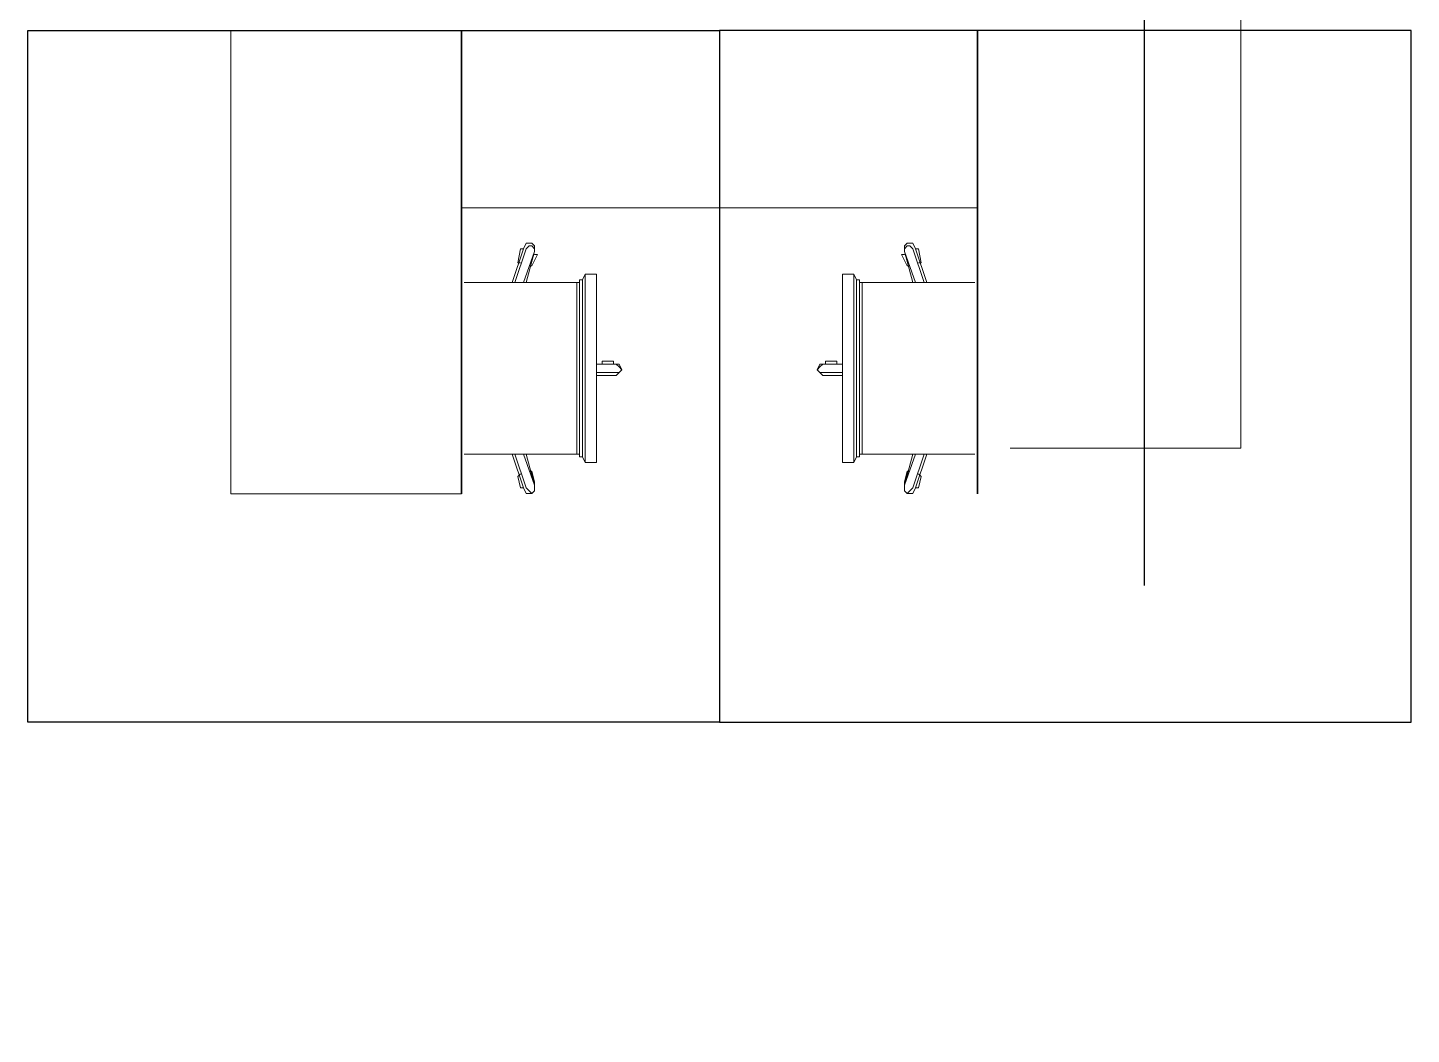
# Model space of a CAD drawing. Header units: millimetres. Extents: x 2148 to 2681, y 758 to 986.
# Drawn here: x 2606.546 to 2608.346, y 939.539 to 940.849 of the extents above; entities that cross this region are included whole.
import ezdxf

# ---------------------------------------------------------------- set-up
doc = ezdxf.new("R2010")
doc.units = ezdxf.units.MM
doc.linetypes.add('CENTER2', pattern=[28.575, 19.05, -3.175, 3.175, -3.175])
for name, color, linetype in [('at_Entity', 7, 'Continuous'), ('D', 1, 'Continuous'), ('S_GRID LINES', 252, 'Continuous')]:
    doc.layers.add(name, color=color, linetype=linetype)

msp = doc.modelspace()

# ---------------------------------------------------------------- linework, layer by layer
at = {"layer": 'at_Entity', "color": 0, "lineweight": 15}
for p, q in [((2608.1242998, 940.3012656, 0), (2608.1242998, 940.9039843, 0)), ((2608.1242998, 940.3012656, 0), (2608.1242998, 940.9039843, 0)), ((2606.8103334, 940.8446654, 0), (2607.44611, 940.8446654, 0)), ((2606.8103334, 940.2419467, 0), (2606.8103334, 940.8446654, 0)), ((2606.8103334, 940.8446654, 0), (2607.44611, 940.8446654, 0)), ((2606.8103334, 940.2419467, 0), (2606.8103334, 940.8446654, 0)), ((2607.44611, 940.6140859, 0), (2607.44611, 940.8446654, 0)), ((2607.44611, 940.6140859, 0), (2607.44611, 940.8446654, 0)), ((2607.44611, 940.6140859, 0), (2607.44611, 940.8446654, 0)), ((2607.44611, 940.6140859, 0), (2607.44611, 940.8446654, 0)), ((2607.1104524, 940.6140859, 0), (2607.44611, 940.6140859, 0)), ((2607.1104524, 940.6140859, 0), (2607.44611, 940.6140859, 0)), ((2607.7817676, 940.6140859, 0), (2607.44611, 940.6140859, 0)), ((2607.7817676, 940.6140859, 0), (2607.44611, 940.6140859, 0)), ((2607.1763327, 940.516876, 0), (2607.1909727, 940.5607954, 0)), ((2607.1763327, 940.516876, 0), (2607.1909727, 940.5607954, 0)), ((2607.1946325, 940.5607954, 0), (2607.1799925, 940.516876, 0)), ((2607.1946325, 940.5607954, 0), (2607.1799925, 940.516876, 0)), ((2607.1836524, 940.5424956, 0), (2607.1873122, 940.5607954, 0)), ((2607.1836524, 940.5424956, 0), (2607.1873122, 940.5607954, 0)), ((2607.1873122, 940.5607954, 0), (2607.1909727, 940.5607954, 0)), ((2607.1873122, 940.5607954, 0), (2607.1909727, 940.5607954, 0)), ((2607.1909727, 940.5607954, 0), (2607.1946325, 940.5681157, 0)), ((2607.1909727, 940.5607954, 0), (2607.1946325, 940.5681157, 0)), ((2607.1909727, 940.516876, 0), (2607.2056127, 940.5571356, 0)), ((2607.1909727, 940.516876, 0), (2607.2056127, 940.5571356, 0)), ((2607.1946325, 940.5681157, 0), (2607.2019522, 940.5681157, 0)), ((2607.1946325, 940.5681157, 0), (2607.2019522, 940.5681157, 0)), ((2607.1982924, 940.5644559, 0), (2607.1946325, 940.5607954, 0)), ((2607.1982924, 940.5644559, 0), (2607.1946325, 940.5607954, 0)), ((2607.2056127, 940.5571356, 0), (2607.1946325, 940.516876, 0)), ((2607.2056127, 940.5571356, 0), (2607.1946325, 940.516876, 0)), ((2607.2019522, 940.5644559, 0), (2607.1982924, 940.5644559, 0)), ((2607.2019522, 940.5644559, 0), (2607.1982924, 940.5644559, 0)), ((2607.2019522, 940.5681157, 0), (2607.2056127, 940.5644559, 0)), ((2607.2019522, 940.5681157, 0), (2607.2056127, 940.5644559, 0)), ((2607.2056127, 940.5607954, 0), (2607.2019522, 940.5644559, 0)), ((2607.2056127, 940.5607954, 0), (2607.2019522, 940.5644559, 0)), ((2607.2056127, 940.5644559, 0), (2607.2056127, 940.5571356, 0)), ((2607.2056127, 940.5644559, 0), (2607.2056127, 940.5571356, 0)), ((2607.2056127, 940.5571356, 0), (2607.2056127, 940.5607954, 0)), ((2607.2056127, 940.5571356, 0), (2607.2056127, 940.5607954, 0)), ((2607.6902678, 940.5681157, 0), (2607.6866073, 940.5644559, 0)), ((2607.6902678, 940.5681157, 0), (2607.6866073, 940.5644559, 0)), ((2607.6866073, 940.5644559, 0), (2607.6866073, 940.5571356, 0)), ((2607.6866073, 940.5607954, 0), (2607.6902678, 940.5644559, 0)), ((2607.6866073, 940.5644559, 0), (2607.6866073, 940.5571356, 0)), ((2607.6866073, 940.5607954, 0), (2607.6902678, 940.5644559, 0)), ((2607.6866073, 940.5571356, 0), (2607.6866073, 940.5607954, 0)), ((2607.6866073, 940.5571356, 0), (2607.6866073, 940.5607954, 0)), ((2607.7012473, 940.516876, 0), (2607.6866073, 940.5571356, 0)), ((2607.6866073, 940.5571356, 0), (2607.6975875, 940.516876, 0)), ((2607.7012473, 940.516876, 0), (2607.6866073, 940.5571356, 0)), ((2607.6866073, 940.5571356, 0), (2607.6975875, 940.516876, 0)), ((2607.6975875, 940.5681157, 0), (2607.6902678, 940.5681157, 0)), ((2607.6975875, 940.5681157, 0), (2607.6902678, 940.5681157, 0)), ((2607.6902678, 940.5644559, 0), (2607.6939276, 940.5644559, 0)), ((2607.6902678, 940.5644559, 0), (2607.6939276, 940.5644559, 0)), ((2607.6939276, 940.5644559, 0), (2607.6975875, 940.5607954, 0)), ((2607.6939276, 940.5644559, 0), (2607.6975875, 940.5607954, 0)), ((2607.7012473, 940.5607954, 0), (2607.6975875, 940.5681157, 0)), ((2607.7012473, 940.5607954, 0), (2607.6975875, 940.5681157, 0)), ((2607.6975875, 940.5607954, 0), (2607.7122274, 940.516876, 0)), ((2607.6975875, 940.5607954, 0), (2607.7122274, 940.516876, 0)), ((2607.7158873, 940.516876, 0), (2607.7012473, 940.5607954, 0)), ((2607.7049078, 940.5607954, 0), (2607.7012473, 940.5607954, 0)), ((2607.7158873, 940.516876, 0), (2607.7012473, 940.5607954, 0)), ((2607.7049078, 940.5607954, 0), (2607.7012473, 940.5607954, 0)), ((2607.7085676, 940.5424956, 0), (2607.7049078, 940.5607954, 0)), ((2607.7085676, 940.5424956, 0), (2607.7049078, 940.5607954, 0)), ((2607.1873122, 940.5424956, 0), (2607.1836524, 940.5424956, 0)), ((2607.1873122, 940.5424956, 0), (2607.1836524, 940.5424956, 0)), ((2607.2019522, 940.5388357, 0), (2607.1982924, 940.5388357, 0)), ((2607.2019522, 940.5388357, 0), (2607.1982924, 940.5388357, 0)), ((2607.2092725, 940.5534757, 0), (2607.2019522, 940.5388357, 0)), ((2607.2092725, 940.5534757, 0), (2607.2019522, 940.5388357, 0)), ((2607.2056127, 940.5534757, 0), (2607.2092725, 940.5534757, 0)), ((2607.2056127, 940.5534757, 0), (2607.2092725, 940.5534757, 0)), ((2607.6866073, 940.5534757, 0), (2607.6829475, 940.5534757, 0)), ((2607.6829475, 940.5534757, 0), (2607.6902678, 940.5388357, 0)), ((2607.6866073, 940.5534757, 0), (2607.6829475, 940.5534757, 0)), ((2607.6829475, 940.5534757, 0), (2607.6902678, 940.5388357, 0)), ((2607.6902678, 940.5388357, 0), (2607.6939276, 940.5388357, 0)), ((2607.6902678, 940.5388357, 0), (2607.6939276, 940.5388357, 0)), ((2607.7049078, 940.5424956, 0), (2607.7085676, 940.5424956, 0)), ((2607.7049078, 940.5424956, 0), (2607.7085676, 940.5424956, 0)), ((2607.2641727, 940.2899564, 0), (2607.2641727, 940.5205359, 0)), ((2607.2641727, 940.5205359, 0), (2607.2678325, 940.5205359, 0)), ((2607.2641727, 940.2899564, 0), (2607.2641727, 940.5205359, 0)), ((2607.2641727, 940.5205359, 0), (2607.2678325, 940.5205359, 0)), ((2607.2678325, 940.5205359, 0), (2607.2714924, 940.5278556, 0)), ((2607.2678325, 940.5205359, 0), (2607.2714924, 940.5278556, 0)), ((2607.2678325, 940.2899564, 0), (2607.2678325, 940.5205359, 0)), ((2607.2678325, 940.2899564, 0), (2607.2678325, 940.5205359, 0)), ((2607.2714924, 940.5278556, 0), (2607.2751522, 940.5278556, 0)), ((2607.2714924, 940.2826361, 0), (2607.2714924, 940.5278556, 0)), ((2607.2714924, 940.5278556, 0), (2607.2751522, 940.5278556, 0)), ((2607.2714924, 940.2826361, 0), (2607.2714924, 940.5278556, 0)), ((2607.2751522, 940.5278556, 0), (2607.2788121, 940.5278556, 0)), ((2607.2751522, 940.5278556, 0), (2607.2788121, 940.5278556, 0)), ((2607.2788121, 940.5278556, 0), (2607.2861324, 940.5278556, 0)), ((2607.2788121, 940.5278556, 0), (2607.2861324, 940.5278556, 0)), ((2607.2861324, 940.5278556, 0), (2607.2861324, 940.5205359, 0)), ((2607.2861324, 940.5278556, 0), (2607.2861324, 940.5205359, 0)), ((2607.2861324, 940.5205359, 0), (2607.2861324, 940.2899564, 0)), ((2607.2861324, 940.5205359, 0), (2607.2861324, 940.2899564, 0)), ((2607.6134079, 940.5278556, 0), (2607.6060876, 940.5278556, 0)), ((2607.6060876, 940.5278556, 0), (2607.6060876, 940.5205359, 0)), ((2607.6134079, 940.5278556, 0), (2607.6060876, 940.5278556, 0)), ((2607.6060876, 940.5278556, 0), (2607.6060876, 940.5205359, 0)), ((2607.6060876, 940.5205359, 0), (2607.6060876, 940.2899564, 0)), ((2607.6060876, 940.5205359, 0), (2607.6060876, 940.2899564, 0)), ((2607.6170678, 940.5278556, 0), (2607.6134079, 940.5278556, 0)), ((2607.6170678, 940.5278556, 0), (2607.6134079, 940.5278556, 0)), ((2607.6207276, 940.5278556, 0), (2607.6170678, 940.5278556, 0)), ((2607.6207276, 940.5278556, 0), (2607.6170678, 940.5278556, 0)), ((2607.6243875, 940.5205359, 0), (2607.6207276, 940.5278556, 0)), ((2607.6207276, 940.2826361, 0), (2607.6207276, 940.5278556, 0)), ((2607.6243875, 940.5205359, 0), (2607.6207276, 940.5278556, 0)), ((2607.6207276, 940.2826361, 0), (2607.6207276, 940.5278556, 0)), ((2607.6243875, 940.2899564, 0), (2607.6243875, 940.5205359, 0)), ((2607.6280473, 940.5205359, 0), (2607.6243875, 940.5205359, 0)), ((2607.6243875, 940.2899564, 0), (2607.6243875, 940.5205359, 0)), ((2607.6280473, 940.5205359, 0), (2607.6243875, 940.5205359, 0)), ((2607.6280473, 940.2899564, 0), (2607.6280473, 940.5205359, 0)), ((2607.6280473, 940.2899564, 0), (2607.6280473, 940.5205359, 0)), ((2607.1141129, 940.516876, 0), (2607.2605122, 940.516876, 0)), ((2607.1141129, 940.516876, 0), (2607.2605122, 940.516876, 0)), ((2607.2605122, 940.2936162, 0), (2607.2605122, 940.516876, 0)), ((2607.2605122, 940.516876, 0), (2607.2641727, 940.516876, 0)), ((2607.2605122, 940.2936162, 0), (2607.2605122, 940.516876, 0)), ((2607.2605122, 940.516876, 0), (2607.2641727, 940.516876, 0)), ((2607.2641727, 940.516876, 0), (2607.2641727, 940.5132156, 0)), ((2607.2641727, 940.516876, 0), (2607.2641727, 940.5132156, 0)), ((2607.6317078, 940.516876, 0), (2607.6280473, 940.516876, 0)), ((2607.6280473, 940.516876, 0), (2607.6280473, 940.5132156, 0)), ((2607.6317078, 940.516876, 0), (2607.6280473, 940.516876, 0)), ((2607.6280473, 940.516876, 0), (2607.6280473, 940.5132156, 0)), ((2607.6317078, 940.2936162, 0), (2607.6317078, 940.516876, 0)), ((2607.7781071, 940.516876, 0), (2607.6317078, 940.516876, 0)), ((2607.6317078, 940.2936162, 0), (2607.6317078, 940.516876, 0)), ((2607.7781071, 940.516876, 0), (2607.6317078, 940.516876, 0)), ((2607.2861324, 940.4107362, 0), (2607.3117525, 940.4107362, 0)), ((2607.3117525, 940.4107362, 0), (2607.2861324, 940.4107362, 0)), ((2607.2861324, 940.4107362, 0), (2607.3117525, 940.4107362, 0)), ((2607.3117525, 940.4107362, 0), (2607.2861324, 940.4107362, 0)), ((2607.2934521, 940.4107362, 0), (2607.2934521, 940.4143961, 0)), ((2607.2934521, 940.4143961, 0), (2607.308092, 940.4143961, 0)), ((2607.2934521, 940.4107362, 0), (2607.2934521, 940.4143961, 0)), ((2607.2934521, 940.4143961, 0), (2607.308092, 940.4143961, 0)), ((2607.308092, 940.4143961, 0), (2607.308092, 940.4107362, 0)), ((2607.308092, 940.4143961, 0), (2607.308092, 940.4107362, 0)), ((2607.3154124, 940.4070758, 0), (2607.3117525, 940.4107362, 0)), ((2607.3117525, 940.4107362, 0), (2607.3154124, 940.4107362, 0)), ((2607.3154124, 940.4070758, 0), (2607.3117525, 940.4107362, 0)), ((2607.3117525, 940.4107362, 0), (2607.3154124, 940.4107362, 0)), ((2607.3154124, 940.4107362, 0), (2607.3190722, 940.4034159, 0)), ((2607.3154124, 940.4107362, 0), (2607.3190722, 940.4034159, 0)), ((2607.5768076, 940.4107362, 0), (2607.5731478, 940.4034159, 0)), ((2607.5768076, 940.4107362, 0), (2607.5731478, 940.4034159, 0)), ((2607.5768076, 940.4070758, 0), (2607.5804675, 940.4107362, 0)), ((2607.5804675, 940.4107362, 0), (2607.5768076, 940.4107362, 0)), ((2607.5768076, 940.4070758, 0), (2607.5804675, 940.4107362, 0)), ((2607.5804675, 940.4107362, 0), (2607.5768076, 940.4107362, 0)), ((2607.6060876, 940.4107362, 0), (2607.5804675, 940.4107362, 0)), ((2607.5804675, 940.4107362, 0), (2607.6060876, 940.4107362, 0)), ((2607.6060876, 940.4107362, 0), (2607.5804675, 940.4107362, 0)), ((2607.5804675, 940.4107362, 0), (2607.6060876, 940.4107362, 0)), ((2607.5987679, 940.4143961, 0), (2607.5841279, 940.4143961, 0)), ((2607.5841279, 940.4143961, 0), (2607.5841279, 940.4107362, 0)), ((2607.5987679, 940.4143961, 0), (2607.5841279, 940.4143961, 0)), ((2607.5841279, 940.4143961, 0), (2607.5841279, 940.4107362, 0)), ((2607.5987679, 940.4107362, 0), (2607.5987679, 940.4143961, 0)), ((2607.5987679, 940.4107362, 0), (2607.5987679, 940.4143961, 0)), ((2607.3117525, 940.3997561, 0), (2607.2861324, 940.3997561, 0)), ((2607.3117525, 940.3997561, 0), (2607.2861324, 940.3997561, 0)), ((2607.3117525, 940.3960962, 0), (2607.2861324, 940.3960962, 0)), ((2607.3117525, 940.3960962, 0), (2607.2861324, 940.3960962, 0)), ((2607.308092, 940.3960962, 0), (2607.2934521, 940.3960962, 0)), ((2607.308092, 940.3960962, 0), (2607.2934521, 940.3960962, 0)), ((2607.3117525, 940.3997561, 0), (2607.3154124, 940.3997561, 0)), ((2607.3154124, 940.3997561, 0), (2607.3117525, 940.3960962, 0)), ((2607.3117525, 940.3997561, 0), (2607.3154124, 940.3997561, 0)), ((2607.3154124, 940.3997561, 0), (2607.3117525, 940.3960962, 0)), ((2607.3190722, 940.4034159, 0), (2607.3154124, 940.4070758, 0)), ((2607.3190722, 940.4034159, 0), (2607.3154124, 940.4070758, 0)), ((2607.3154124, 940.3997561, 0), (2607.3190722, 940.4034159, 0)), ((2607.3190722, 940.4034159, 0), (2607.3154124, 940.3997561, 0)), ((2607.3154124, 940.3997561, 0), (2607.3190722, 940.4034159, 0)), ((2607.3190722, 940.4034159, 0), (2607.3154124, 940.3997561, 0)), ((2607.5731478, 940.4034159, 0), (2607.5768076, 940.4070758, 0)), ((2607.5731478, 940.4034159, 0), (2607.5768076, 940.4070758, 0)), ((2607.5768076, 940.3997561, 0), (2607.5731478, 940.4034159, 0)), ((2607.5731478, 940.4034159, 0), (2607.5768076, 940.3997561, 0)), ((2607.5768076, 940.3997561, 0), (2607.5731478, 940.4034159, 0)), ((2607.5731478, 940.4034159, 0), (2607.5768076, 940.3997561, 0)), ((2607.5804675, 940.3997561, 0), (2607.5768076, 940.3997561, 0)), ((2607.5768076, 940.3997561, 0), (2607.5804675, 940.3960962, 0)), ((2607.5804675, 940.3997561, 0), (2607.5768076, 940.3997561, 0)), ((2607.5768076, 940.3997561, 0), (2607.5804675, 940.3960962, 0)), ((2607.5804675, 940.3997561, 0), (2607.6060876, 940.3997561, 0)), ((2607.5804675, 940.3997561, 0), (2607.6060876, 940.3997561, 0)), ((2607.5804675, 940.3960962, 0), (2607.6060876, 940.3960962, 0)), ((2607.5804675, 940.3960962, 0), (2607.6060876, 940.3960962, 0)), ((2607.5841279, 940.3960962, 0), (2607.5987679, 940.3960962, 0)), ((2607.5841279, 940.3960962, 0), (2607.5987679, 940.3960962, 0)), ((2607.2605122, 940.2936162, 0), (2607.1141129, 940.2936162, 0)), ((2607.2605122, 940.2936162, 0), (2607.1141129, 940.2936162, 0)), ((2607.1909727, 940.2496962, 0), (2607.1763327, 940.2936162, 0)), ((2607.1909727, 940.2496962, 0), (2607.1763327, 940.2936162, 0)), ((2607.1946325, 940.2496962, 0), (2607.1799925, 940.2936162, 0)), ((2607.1946325, 940.2496962, 0), (2607.1799925, 940.2936162, 0)), ((2607.1909727, 940.2936162, 0), (2607.2056127, 940.2533561, 0)), ((2607.1909727, 940.2936162, 0), (2607.2056127, 940.2533561, 0)), ((2607.2056127, 940.2533561, 0), (2607.1946325, 940.2936162, 0)), ((2607.2056127, 940.2533561, 0), (2607.1946325, 940.2936162, 0)), ((2607.2641727, 940.2936162, 0), (2607.2605122, 940.2936162, 0)), ((2607.2641727, 940.2936162, 0), (2607.2605122, 940.2936162, 0)), ((2607.2641727, 940.2972761, 0), (2607.2641727, 940.2936162, 0)), ((2607.2641727, 940.2972761, 0), (2607.2641727, 940.2936162, 0)), ((2607.2678325, 940.2899564, 0), (2607.2641727, 940.2899564, 0)), ((2607.2678325, 940.2899564, 0), (2607.2641727, 940.2899564, 0)), ((2607.2714924, 940.2826361, 0), (2607.2678325, 940.2899564, 0)), ((2607.2714924, 940.2826361, 0), (2607.2678325, 940.2899564, 0)), ((2607.2861324, 940.2899564, 0), (2607.2861324, 940.2826361, 0)), ((2607.2861324, 940.2899564, 0), (2607.2861324, 940.2826361, 0)), ((2607.6060876, 940.2899564, 0), (2607.6060876, 940.2826361, 0)), ((2607.6060876, 940.2899564, 0), (2607.6060876, 940.2826361, 0)), ((2607.6207276, 940.2826361, 0), (2607.6243875, 940.2899564, 0)), ((2607.6207276, 940.2826361, 0), (2607.6243875, 940.2899564, 0)), ((2607.6243875, 940.2899564, 0), (2607.6280473, 940.2899564, 0)), ((2607.6243875, 940.2899564, 0), (2607.6280473, 940.2899564, 0)), ((2607.6280473, 940.2972761, 0), (2607.6280473, 940.2936162, 0)), ((2607.6280473, 940.2972761, 0), (2607.6280473, 940.2936162, 0)), ((2607.6280473, 940.2936162, 0), (2607.6317078, 940.2936162, 0)), ((2607.6280473, 940.2936162, 0), (2607.6317078, 940.2936162, 0)), ((2607.6317078, 940.2936162, 0), (2607.7781071, 940.2936162, 0)), ((2607.6317078, 940.2936162, 0), (2607.7781071, 940.2936162, 0)), ((2607.7012473, 940.2936162, 0), (2607.6866073, 940.2533561, 0)), ((2607.6866073, 940.2533561, 0), (2607.6975875, 940.2936162, 0)), ((2607.7012473, 940.2936162, 0), (2607.6866073, 940.2533561, 0)), ((2607.6866073, 940.2533561, 0), (2607.6975875, 940.2936162, 0)), ((2607.6975875, 940.2496962, 0), (2607.7122274, 940.2936162, 0)), ((2607.6975875, 940.2496962, 0), (2607.7122274, 940.2936162, 0)), ((2607.7012473, 940.2496962, 0), (2607.7158873, 940.2936162, 0)), ((2607.7012473, 940.2496962, 0), (2607.7158873, 940.2936162, 0)), ((2608.1242998, 940.3012656, 0), (2607.8241808, 940.3012656, 0)), ((2608.1242998, 940.3012656, 0), (2607.8241808, 940.3012656, 0)), ((2607.1836524, 940.2643362, 0), (2607.1873122, 940.2679961, 0)), ((2607.1836524, 940.2643362, 0), (2607.1873122, 940.2679961, 0)), ((2607.1982924, 940.2716559, 0), (2607.2019522, 940.2716559, 0)), ((2607.1982924, 940.2716559, 0), (2607.2019522, 940.2716559, 0)), ((2607.2019522, 940.2716559, 0), (2607.2056127, 940.2570159, 0)), ((2607.2019522, 940.2716559, 0), (2607.2056127, 940.2570159, 0)), ((2607.2751522, 940.2826361, 0), (2607.2714924, 940.2826361, 0)), ((2607.2751522, 940.2826361, 0), (2607.2714924, 940.2826361, 0)), ((2607.2751522, 940.2826361, 0), (2607.2788121, 940.2826361, 0)), ((2607.2751522, 940.2826361, 0), (2607.2788121, 940.2826361, 0)), ((2607.2861324, 940.2826361, 0), (2607.2788121, 940.2826361, 0)), ((2607.2861324, 940.2826361, 0), (2607.2788121, 940.2826361, 0)), ((2607.6060876, 940.2826361, 0), (2607.6134079, 940.2826361, 0)), ((2607.6060876, 940.2826361, 0), (2607.6134079, 940.2826361, 0)), ((2607.6170678, 940.2826361, 0), (2607.6134079, 940.2826361, 0)), ((2607.6170678, 940.2826361, 0), (2607.6134079, 940.2826361, 0)), ((2607.6170678, 940.2826361, 0), (2607.6207276, 940.2826361, 0)), ((2607.6170678, 940.2826361, 0), (2607.6207276, 940.2826361, 0)), ((2607.6902678, 940.2716559, 0), (2607.6866073, 940.2570159, 0)), ((2607.6902678, 940.2716559, 0), (2607.6866073, 940.2570159, 0)), ((2607.6939276, 940.2716559, 0), (2607.6902678, 940.2716559, 0)), ((2607.6939276, 940.2716559, 0), (2607.6902678, 940.2716559, 0)), ((2607.7085676, 940.2643362, 0), (2607.7049078, 940.2679961, 0)), ((2607.7085676, 940.2643362, 0), (2607.7049078, 940.2679961, 0)), ((2607.1873122, 940.2496962, 0), (2607.1836524, 940.2643362, 0)), ((2607.1873122, 940.2496962, 0), (2607.1836524, 940.2643362, 0)), ((2607.1909727, 940.2496962, 0), (2607.1873122, 940.2496962, 0)), ((2607.1909727, 940.2496962, 0), (2607.1873122, 940.2496962, 0)), ((2607.1946325, 940.2423766, 0), (2607.1909727, 940.2496962, 0)), ((2607.1946325, 940.2423766, 0), (2607.1909727, 940.2496962, 0)), ((2607.1982924, 940.2460364, 0), (2607.1946325, 940.2496962, 0)), ((2607.1982924, 940.2460364, 0), (2607.1946325, 940.2496962, 0)), ((2607.2056127, 940.2570159, 0), (2607.2056127, 940.2533561, 0)), ((2607.2056127, 940.2570159, 0), (2607.2056127, 940.2533561, 0)), ((2607.2056127, 940.2533561, 0), (2607.2056127, 940.2460364, 0)), ((2607.2056127, 940.2533561, 0), (2607.2056127, 940.2460364, 0)), ((2607.2056127, 940.2496962, 0), (2607.2056127, 940.2460364, 0)), ((2607.2056127, 940.2496962, 0), (2607.2056127, 940.2460364, 0)), ((2607.6866073, 940.2570159, 0), (2607.6866073, 940.2533561, 0)), ((2607.6866073, 940.2570159, 0), (2607.6866073, 940.2533561, 0)), ((2607.6866073, 940.2533561, 0), (2607.6866073, 940.2460364, 0)), ((2607.6866073, 940.2533561, 0), (2607.6866073, 940.2460364, 0)), ((2607.6866073, 940.2496962, 0), (2607.6866073, 940.2460364, 0)), ((2607.6866073, 940.2496962, 0), (2607.6866073, 940.2460364, 0)), ((2607.6939276, 940.2460364, 0), (2607.6975875, 940.2496962, 0)), ((2607.6939276, 940.2460364, 0), (2607.6975875, 940.2496962, 0)), ((2607.6975875, 940.2423766, 0), (2607.7012473, 940.2496962, 0)), ((2607.6975875, 940.2423766, 0), (2607.7012473, 940.2496962, 0)), ((2607.7012473, 940.2496962, 0), (2607.7049078, 940.2496962, 0)), ((2607.7012473, 940.2496962, 0), (2607.7049078, 940.2496962, 0)), ((2607.7049078, 940.2496962, 0), (2607.7085676, 940.2643362, 0)), ((2607.7049078, 940.2496962, 0), (2607.7085676, 940.2643362, 0)), ((2606.8103334, 940.2419467, 0), (2607.1104524, 940.2419467, 0)), ((2606.8103334, 940.2419467, 0), (2607.1104524, 940.2419467, 0)), ((2607.2019522, 940.2423766, 0), (2607.1946325, 940.2423766, 0)), ((2607.2019522, 940.2423766, 0), (2607.1946325, 940.2423766, 0)), ((2607.2019522, 940.2423766, 0), (2607.1982924, 940.2460364, 0)), ((2607.2019522, 940.2423766, 0), (2607.1982924, 940.2460364, 0)), ((2607.2056127, 940.2460364, 0), (2607.2019522, 940.2423766, 0)), ((2607.2056127, 940.2460364, 0), (2607.2019522, 940.2423766, 0)), ((2607.2056127, 940.2460364, 0), (2607.2019522, 940.2423766, 0)), ((2607.2056127, 940.2460364, 0), (2607.2019522, 940.2423766, 0)), ((2607.6866073, 940.2460364, 0), (2607.6902678, 940.2423766, 0)), ((2607.6866073, 940.2460364, 0), (2607.6902678, 940.2423766, 0)), ((2607.6866073, 940.2460364, 0), (2607.6902678, 940.2423766, 0)), ((2607.6866073, 940.2460364, 0), (2607.6902678, 940.2423766, 0)), ((2607.6902678, 940.2423766, 0), (2607.6939276, 940.2460364, 0)), ((2607.6902678, 940.2423766, 0), (2607.6939276, 940.2460364, 0)), ((2607.6902678, 940.2423766, 0), (2607.6975875, 940.2423766, 0)), ((2607.6902678, 940.2423766, 0), (2607.6975875, 940.2423766, 0))]:
    msp.add_line(p, q, dxfattribs=at)
at = {"layer": 'at_Entity', "color": 0, "lineweight": 35}
for p, q in [((2607.1104524, 940.2419467, 0), (2607.1104524, 940.8446654, 0)), ((2607.1104524, 940.2419467, 0), (2607.1104524, 940.8446654, 0)), ((2607.7817676, 940.2419467, 0), (2607.7817676, 940.8446654, 0)), ((2607.7817676, 940.2419467, 0), (2607.7817676, 940.8446654, 0))]:
    msp.add_line(p, q, dxfattribs=at)
at = {"layer": 'D', "ltscale": 0.5, "elevation": 0}
for points in [[(2606.54611, 939.9446654), (2606.54611, 940.8446654), (2607.44611, 940.8446654), (2607.44611, 939.9446654)], [(2606.54611, 939.9446654), (2606.54611, 940.8446654), (2607.44611, 940.8446654), (2607.44611, 939.9446654)], [(2608.34611, 939.9446654), (2608.34611, 940.8446654), (2607.44611, 940.8446654), (2607.44611, 939.9446654)], [(2608.34611, 939.9446654), (2608.34611, 940.8446654), (2607.44611, 940.8446654), (2607.44611, 939.9446654)]]:
    msp.add_lwpolyline(points, close=True, dxfattribs=at)
at = {"layer": 'S_GRID LINES', "linetype": 'CENTER2', "ltscale": 0.2}
for q in [(2607.9989709, 979.8917928, 0), (2607.9989709, 960.9754912, 0)]:
    msp.add_line((2607.9989709, 922.9776771, 0), q, dxfattribs=at)

doc.saveas('drawing.dxf')
